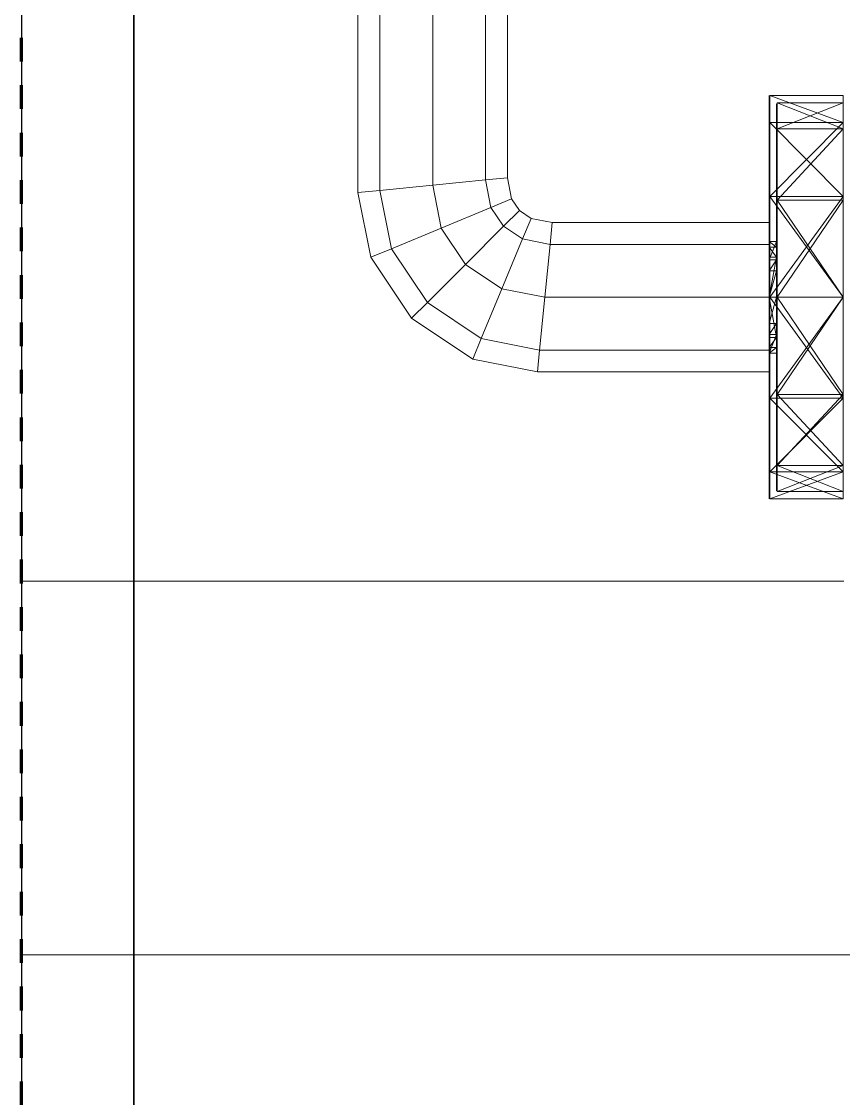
# Model space of a CAD drawing. Header units: millimetres. Extents: x -5300 to 98858, y -5196 to 93886.
# Drawn here: x 27335 to 27444.9, y 50180.8 to 50324.9 of the extents above; entities that cross this region are included whole.
import ezdxf

# ---------------------------------------------------------------- set-up
doc = ezdxf.new("R2010")
doc.units = ezdxf.units.MM
doc.linetypes.add('Штрих', pattern=[6.35, 3.175, -3.175])
doc.linetypes.add('Штрих_2_', pattern=[6.35, 3.175, -3.175])
for name, color, linetype, lineweight, true_color in [('_Разделитель помещений_', 4, 'Штрих', 70, 0x00ffff), ('Двери', 7, 'Continuous', 18, 0x7f7f7f), ('Обобщенные модели', 7, 'Continuous', 18, 0x7f7f7f), ('Стены', 7, 'Continuous', 18, 0x7f7f7f), ('Стены разрез', 7, 'Continuous', 50, 0x7f7f7f)]:
    doc.layers.add(name, color=color, linetype=linetype, lineweight=lineweight, true_color=true_color)

# ---------------------------------------------------------------- blocks, each defined once
blk = doc.blocks.new('СТВ_Перегородка_Кирпич 163996 - СТВ_Перегородка_Кирпич 2-247313-Подвал')
at = {"layer": 'Стены', "color": 254, "true_color": 0xd4d4d4}
blk.add_line((27350, 46650), (27350, 52500), dxfattribs=at)
blk = doc.blocks.new('СТВ_Перегородка_Кирпич 163996 - СТВ_Перегородка_Кирпич 163996-247310-Подвал')
at = {"layer": 'Стены', "color": 254, "true_color": 0xd4d4d4}
for p, q in [((27335, 50200), (27335, 51300)), ((27350, 50200), (27350, 51300)), ((27350, 51300), (27350, 50200)), ((27335, 50200), (27350, 50200)), ((27335, 50200), (27335, 50200)), ((27350, 50200), (27470, 50200)), ((27350, 50200), (27350, 50200)), ((27350, 50200), (27350, 50200))]:
    blk.add_line(p, q, dxfattribs=at)
at = {"layer": 'Стены разрез', "color": 254, "lineweight": 25, "true_color": 0xd4d4d4}
for p, q in [((27350, 52350), (27350, 46650)), ((27335, 52330), (27335, 49460)), ((27350, 49460), (27350, 52330))]:
    blk.add_line(p, q, dxfattribs=at)
blk.add_blockref('СТВ_Перегородка_Кирпич 163996 - СТВ_Перегородка_Кирпич 2-247313-Подвал', (0, 0))
blk = doc.blocks.new('Д-5 - Д-5-247359-Подвал')
at = {"layer": 'Двери', "color": 254, "true_color": 0xd4d4d4}
for p, q in [((27335, 51300), (27335, 50200)), ((27335, 50200), (27335, 51300)), ((27335, 50250), (27335, 51250)), ((27335, 51250), (27335, 50250)), ((27380, 50302.02), (27380, 50383.98)), ((27380, 50383.98), (27380, 50302.02)), ((27382.93, 50383.7), (27382.93, 50302.3)), ((27382.93, 50302.3), (27382.93, 50383.7)), ((27382.93, 50302.3), (27382.93, 50383.7)), ((27382.93, 50383.7), (27382.93, 50302.3)), ((27390, 50383), (27390, 50303)), ((27390, 50303), (27390, 50383)), ((27390, 50303), (27390, 50383)), ((27390, 50383), (27390, 50303)), ((27397.07, 50382.3), (27397.07, 50303.7)), ((27397.07, 50303.7), (27397.07, 50382.3)), ((27397.07, 50303.7), (27397.07, 50382.3)), ((27397.07, 50382.3), (27397.07, 50303.7)), ((27400, 50382.02), (27400, 50303.98)), ((27400, 50303.98), (27400, 50382.02)), ((27435, 50311.38), (27435, 50315)), ((27435, 50315), (27435, 50311.38)), ((27435, 50301.5), (27435, 50315)), ((27435, 50311.3), (27435, 50314.9)), ((27435, 50314.9), (27435, 50311.3)), ((27435, 50293), (27435, 50314.9)), ((27435, 50293), (27435, 50314.9)), ((27435, 50314.9), (27435, 50293)), ((27435.1, 50311.38), (27435.1, 50315)), ((27435.1, 50315), (27435.1, 50311.38)), ((27444.9, 50315), (27435.1, 50315)), ((27444.9, 50311.38), (27435.1, 50315)), ((27435.1, 50315), (27444.9, 50311.38)), ((27435.1, 50311.38), (27435.1, 50315)), ((27435.1, 50315), (27435.1, 50311.38)), ((27444.9, 50315), (27435.1, 50315)), ((27444.9, 50311.38), (27435.1, 50315)), ((27435.1, 50315), (27444.9, 50311.38)), ((27444.9, 50311.38), (27444.9, 50315)), ((27444.9, 50315), (27444.9, 50311.38)), ((27444.9, 50311.38), (27444.9, 50315)), ((27444.9, 50315), (27444.9, 50311.38)), ((27436, 50310.43), (27436, 50313.9)), ((27436, 50310.43), (27436, 50313.9)), ((27436, 50293), (27436, 50313.9)), ((27436, 50293), (27436, 50313.9)), ((27436, 50293), (27436, 50313.9)), ((27436.1, 50310.52), (27436.1, 50314)), ((27436.1, 50310.52), (27436.1, 50314)), ((27444.9, 50314), (27436.1, 50314)), ((27436.1, 50310.52), (27444.9, 50314)), ((27444.9, 50310.52), (27436.1, 50314)), ((27444.9, 50310.52), (27444.9, 50314)), ((27444.9, 50310.52), (27444.9, 50314)), ((27435, 50301.5), (27435, 50311.38)), ((27435, 50311.38), (27435, 50301.5)), ((27435, 50301.5), (27435, 50311.38)), ((27435, 50301.45), (27435, 50311.3)), ((27435, 50311.3), (27435, 50301.45)), ((27435, 50295.47), (27435, 50311.3)), ((27435, 50294.72), (27435, 50311.3)), ((27435, 50311.3), (27435, 50293)), ((27435, 50293), (27435, 50311.3)), ((27435, 50293), (27435, 50311.3)), ((27435.1, 50311.38), (27435.1, 50301.5)), ((27435.1, 50311.38), (27435.1, 50301.5)), ((27444.9, 50311.38), (27435.1, 50311.38)), ((27444.9, 50311.38), (27435.1, 50301.5)), ((27444.9, 50311.38), (27435.1, 50311.38)), ((27435.1, 50311.38), (27444.9, 50301.5)), ((27435.1, 50301.5), (27435.1, 50311.38)), ((27435.1, 50311.38), (27435.1, 50301.5)), ((27444.9, 50301.5), (27435.1, 50311.38)), ((27444.9, 50311.38), (27435.1, 50311.38)), ((27444.9, 50311.38), (27435.1, 50311.38)), ((27435.1, 50311.38), (27444.9, 50301.5)), ((27436, 50310.43), (27436, 50300.95)), ((27436, 50300.95), (27436, 50310.43)), ((27436, 50295.47), (27436, 50310.43)), ((27436, 50294.72), (27436, 50310.43)), ((27436, 50293), (27436, 50310.43)), ((27436, 50293), (27436, 50310.43)), ((27436, 50293), (27436, 50310.43)), ((27436.1, 50310.52), (27436.1, 50301)), ((27436.1, 50301), (27436.1, 50310.52)), ((27436.1, 50310.52), (27444.9, 50310.52)), ((27444.9, 50310.52), (27436.1, 50301)), ((27436.1, 50301), (27444.9, 50310.52)), ((27444.9, 50310.52), (27436.1, 50310.52)), ((27444.9, 50311.38), (27444.9, 50301.5)), ((27444.9, 50311.38), (27444.9, 50301.5)), ((27444.9, 50301.5), (27444.9, 50311.38)), ((27444.9, 50311.38), (27444.9, 50301.5)), ((27444.9, 50310.52), (27444.9, 50301)), ((27444.9, 50301), (27444.9, 50310.52)), ((27390, 50303), (27397.07, 50303.7)), ((27397.07, 50303.7), (27390, 50303)), ((27397.07, 50303.7), (27390, 50303)), ((27390, 50303), (27397.07, 50303.7)), ((27397.07, 50303.7), (27400, 50303.98)), ((27400, 50303.98), (27397.07, 50303.7)), ((27400, 50303.98), (27397.07, 50303.7)), ((27397.07, 50303.7), (27400, 50303.98)), ((27397.07, 50303.7), (27397.8, 50300.02)), ((27397.8, 50300.02), (27397.07, 50303.7)), ((27397.8, 50300.02), (27397.07, 50303.7)), ((27397.07, 50303.7), (27397.8, 50300.02)), ((27400, 50303.98), (27400.56, 50301.16)), ((27400.56, 50301.16), (27400, 50303.98)), ((27380, 50302.02), (27382.93, 50302.3)), ((27382.93, 50302.3), (27380, 50302.02)), ((27382.93, 50302.3), (27380, 50302.02)), ((27380, 50302.02), (27382.93, 50302.3)), ((27381.72, 50293.36), (27380, 50302.02)), ((27380, 50302.02), (27381.72, 50293.36)), ((27382.93, 50302.3), (27390, 50303)), ((27390, 50303), (27382.93, 50302.3)), ((27390, 50303), (27382.93, 50302.3)), ((27382.93, 50302.3), (27390, 50303)), ((27382.93, 50302.3), (27384.48, 50294.5)), ((27384.48, 50294.5), (27382.93, 50302.3)), ((27384.48, 50294.5), (27382.93, 50302.3)), ((27382.93, 50302.3), (27384.48, 50294.5)), ((27390, 50303), (27391.14, 50297.26)), ((27391.14, 50297.26), (27390, 50303)), ((27391.14, 50297.26), (27390, 50303)), ((27390, 50303), (27391.14, 50297.26)), ((27397.8, 50300.02), (27400.56, 50301.16)), ((27400.56, 50301.16), (27397.8, 50300.02)), ((27400.56, 50301.16), (27397.8, 50300.02)), ((27397.8, 50300.02), (27400.56, 50301.16)), ((27400.56, 50301.16), (27401.6, 50299.6)), ((27401.6, 50299.6), (27400.56, 50301.16)), ((27435, 50288), (27435, 50301.5)), ((27435, 50301.5), (27435, 50288)), ((27435, 50301.5), (27435, 50301.5)), ((27435, 50301.5), (27435, 50274.5)), ((27435, 50301.5), (27435, 50274.5)), ((27435, 50301.5), (27435, 50274.5)), ((27435, 50301.45), (27435, 50288)), ((27435, 50301.45), (27435, 50288)), ((27435, 50294.72), (27435, 50301.45)), ((27435, 50301.45), (27435, 50293.38)), ((27435, 50293), (27435, 50301.45)), ((27435, 50293), (27435, 50301.45)), ((27435, 50301.45), (27435, 50291.53)), ((27435.1, 50301.5), (27435.1, 50288)), ((27435.1, 50301.5), (27435.1, 50288)), ((27435.1, 50301.5), (27444.9, 50301.5)), ((27435.1, 50301.5), (27444.9, 50288)), ((27444.9, 50301.5), (27435.1, 50301.5)), ((27444.9, 50301.5), (27435.1, 50288)), ((27435.1, 50288), (27435.1, 50301.5)), ((27435.1, 50301.5), (27435.1, 50288)), ((27444.9, 50288), (27435.1, 50301.5)), ((27444.9, 50301.5), (27435.1, 50301.5)), ((27444.9, 50301.5), (27435.1, 50301.5)), ((27444.9, 50301.5), (27435.1, 50288)), ((27436, 50300.95), (27436, 50288)), ((27436, 50288), (27436, 50300.95)), ((27436, 50294.72), (27436, 50300.95)), ((27436, 50293.38), (27436, 50300.95)), ((27436, 50293), (27436, 50300.95)), ((27436, 50293), (27436, 50300.95)), ((27436, 50291.53), (27436, 50300.95)), ((27436.1, 50301), (27436.1, 50288)), ((27436.1, 50288), (27436.1, 50301)), ((27444.9, 50301), (27436.1, 50301)), ((27444.9, 50301), (27436.1, 50288)), ((27444.9, 50288), (27436.1, 50301)), ((27444.9, 50301), (27436.1, 50301)), ((27444.9, 50301.5), (27444.9, 50288)), ((27444.9, 50301.5), (27444.9, 50288)), ((27444.9, 50288), (27444.9, 50301.5)), ((27444.9, 50301.5), (27444.9, 50288)), ((27444.9, 50301), (27444.9, 50288)), ((27444.9, 50288), (27444.9, 50301)), ((27391.14, 50297.26), (27397.8, 50300.02)), ((27397.8, 50300.02), (27391.14, 50297.26)), ((27397.8, 50300.02), (27391.14, 50297.26)), ((27391.14, 50297.26), (27397.8, 50300.02)), ((27397.8, 50300.02), (27399.49, 50297.49)), ((27399.49, 50297.49), (27397.8, 50300.02)), ((27399.49, 50297.49), (27397.8, 50300.02)), ((27397.8, 50300.02), (27399.49, 50297.49)), ((27399.49, 50297.49), (27401.6, 50299.6)), ((27401.6, 50299.6), (27399.49, 50297.49)), ((27401.6, 50299.6), (27399.49, 50297.49)), ((27399.49, 50297.49), (27401.6, 50299.6)), ((27401.6, 50299.6), (27403.16, 50298.56)), ((27403.16, 50298.56), (27401.6, 50299.6)), ((27394.39, 50292.39), (27399.49, 50297.49)), ((27399.49, 50297.49), (27394.39, 50292.39)), ((27399.49, 50297.49), (27394.39, 50292.39)), ((27394.39, 50292.39), (27399.49, 50297.49)), ((27399.49, 50297.49), (27402.02, 50295.8)), ((27402.02, 50295.8), (27399.49, 50297.49)), ((27402.02, 50295.8), (27399.49, 50297.49)), ((27399.49, 50297.49), (27402.02, 50295.8)), ((27402.02, 50295.8), (27403.16, 50298.56)), ((27403.16, 50298.56), (27402.02, 50295.8)), ((27403.16, 50298.56), (27402.02, 50295.8)), ((27402.02, 50295.8), (27403.16, 50298.56)), ((27403.16, 50298.56), (27405.98, 50298)), ((27405.98, 50298), (27403.16, 50298.56)), ((27405.7, 50295.07), (27405.98, 50298)), ((27405.98, 50298), (27405.7, 50295.07)), ((27405.98, 50298), (27405.7, 50295.07)), ((27405.7, 50295.07), (27405.98, 50298)), ((27405.98, 50298), (27435, 50298)), ((27435, 50298), (27405.98, 50298)), ((27435, 50298), (27435, 50295.07)), ((27435, 50295.07), (27435, 50298)), ((27384.48, 50294.5), (27391.14, 50297.26)), ((27391.14, 50297.26), (27384.48, 50294.5)), ((27391.14, 50297.26), (27384.48, 50294.5)), ((27384.48, 50294.5), (27391.14, 50297.26)), ((27391.14, 50297.26), (27394.39, 50292.39)), ((27394.39, 50292.39), (27391.14, 50297.26)), ((27394.39, 50292.39), (27391.14, 50297.26)), ((27391.14, 50297.26), (27394.39, 50292.39)), ((27381.72, 50293.36), (27384.48, 50294.5)), ((27384.48, 50294.5), (27381.72, 50293.36)), ((27384.48, 50294.5), (27381.72, 50293.36)), ((27381.72, 50293.36), (27384.48, 50294.5)), ((27384.48, 50294.5), (27389.3, 50287.3)), ((27389.3, 50287.3), (27384.48, 50294.5)), ((27389.3, 50287.3), (27384.48, 50294.5)), ((27384.48, 50294.5), (27389.3, 50287.3)), ((27399.26, 50289.14), (27402.02, 50295.8)), ((27402.02, 50295.8), (27399.26, 50289.14)), ((27402.02, 50295.8), (27399.26, 50289.14)), ((27399.26, 50289.14), (27402.02, 50295.8)), ((27402.02, 50295.8), (27405.7, 50295.07)), ((27405.7, 50295.07), (27402.02, 50295.8)), ((27405.7, 50295.07), (27402.02, 50295.8)), ((27402.02, 50295.8), (27405.7, 50295.07)), ((27405, 50288), (27405.7, 50295.07)), ((27405.7, 50295.07), (27405, 50288)), ((27405.7, 50295.07), (27405, 50288)), ((27405, 50288), (27405.7, 50295.07)), ((27405.7, 50295.07), (27435, 50295.07)), ((27435, 50295.07), (27405.7, 50295.07)), ((27435, 50295.07), (27405.7, 50295.07)), ((27405.7, 50295.07), (27435, 50295.07)), ((27435, 50295.47), (27435, 50294.72)), ((27435, 50295.47), (27435, 50293)), ((27435, 50295.47), (27436, 50295.47)), ((27435, 50295.47), (27435, 50293)), ((27435, 50295.47), (27436, 50294.72)), ((27435, 50293), (27436, 50295.47)), ((27435, 50295.07), (27435, 50288)), ((27435, 50288), (27435, 50295.07)), ((27435, 50294.72), (27435, 50293.38)), ((27435, 50294.72), (27436, 50294.72)), ((27435, 50294.72), (27436, 50293.38)), ((27436, 50295.47), (27436, 50294.72)), ((27436, 50295.47), (27436, 50293)), ((27436, 50295.47), (27436, 50293)), ((27436, 50294.72), (27436, 50293.38)), ((27387.18, 50285.18), (27381.72, 50293.36)), ((27381.72, 50293.36), (27387.18, 50285.18)), ((27435, 50293.38), (27435, 50288)), ((27436, 50293.38), (27435, 50293.38)), ((27436, 50293.38), (27435, 50288)), ((27435, 50293.38), (27435, 50288)), ((27435, 50293), (27436, 50293)), ((27435, 50293), (27436, 50293)), ((27435, 50293), (27435, 50291.53)), ((27435, 50293), (27435, 50293)), ((27435, 50293), (27435, 50293)), ((27435, 50293), (27436, 50293)), ((27435, 50293), (27436, 50293)), ((27435, 50293), (27436, 50293)), ((27435, 50293), (27435, 50293)), ((27435, 50293), (27436, 50293)), ((27435, 50293), (27436, 50293)), ((27435, 50293), (27435, 50293)), ((27435, 50293), (27436, 50293)), ((27435, 50293), (27436, 50293)), ((27435, 50293), (27435, 50293)), ((27435, 50293), (27436, 50293)), ((27435, 50293), (27436, 50293)), ((27436, 50293), (27435, 50291.53)), ((27436, 50293.38), (27436, 50288)), ((27436, 50293.38), (27436, 50288)), ((27436, 50293), (27436, 50291.53)), ((27436, 50293), (27436, 50293)), ((27436, 50293), (27436, 50293)), ((27436, 50293), (27436, 50293)), ((27436, 50293), (27436, 50293)), ((27436, 50293), (27436, 50293)), ((27389.3, 50287.3), (27394.39, 50292.39)), ((27394.39, 50292.39), (27389.3, 50287.3)), ((27394.39, 50292.39), (27389.3, 50287.3)), ((27389.3, 50287.3), (27394.39, 50292.39)), ((27394.39, 50292.39), (27399.26, 50289.14)), ((27399.26, 50289.14), (27394.39, 50292.39)), ((27399.26, 50289.14), (27394.39, 50292.39)), ((27394.39, 50292.39), (27399.26, 50289.14)), ((27435, 50288), (27435, 50291.53)), ((27435, 50288), (27435, 50291.53)), ((27435, 50288), (27436, 50291.53)), ((27435, 50291.53), (27436, 50291.53)), ((27436, 50291.53), (27436, 50288)), ((27436, 50291.53), (27436, 50288)), ((27396.5, 50282.48), (27399.26, 50289.14)), ((27399.26, 50289.14), (27396.5, 50282.48)), ((27399.26, 50289.14), (27396.5, 50282.48)), ((27396.5, 50282.48), (27399.26, 50289.14)), ((27399.26, 50289.14), (27405, 50288)), ((27405, 50288), (27399.26, 50289.14)), ((27405, 50288), (27399.26, 50289.14)), ((27399.26, 50289.14), (27405, 50288)), ((27387.18, 50285.18), (27389.3, 50287.3)), ((27389.3, 50287.3), (27387.18, 50285.18)), ((27389.3, 50287.3), (27387.18, 50285.18)), ((27387.18, 50285.18), (27389.3, 50287.3)), ((27389.3, 50287.3), (27396.5, 50282.48)), ((27396.5, 50282.48), (27389.3, 50287.3)), ((27396.5, 50282.48), (27389.3, 50287.3)), ((27389.3, 50287.3), (27396.5, 50282.48)), ((27404.3, 50280.93), (27405, 50288)), ((27405, 50288), (27404.3, 50280.93)), ((27405, 50288), (27404.3, 50280.93)), ((27404.3, 50280.93), (27405, 50288)), ((27405, 50288), (27435, 50288)), ((27435, 50288), (27405, 50288)), ((27435, 50288), (27405, 50288)), ((27405, 50288), (27435, 50288)), ((27435, 50288), (27435, 50274.55)), ((27435, 50288), (27435, 50274.55)), ((27435, 50288), (27435, 50282.62)), ((27435, 50288), (27435, 50284.47)), ((27435, 50288), (27435, 50288)), ((27435, 50288), (27436, 50288)), ((27435, 50288), (27436, 50282.62)), ((27435, 50288), (27435, 50282.62)), ((27435, 50288), (27435, 50288)), ((27435, 50288), (27435, 50284.47)), ((27435, 50288), (27436, 50288)), ((27436, 50288), (27435, 50284.47)), ((27435, 50288), (27435, 50274.5)), ((27435, 50288), (27435, 50274.5)), ((27435, 50288), (27435, 50280.93)), ((27435, 50280.93), (27435, 50288)), ((27435.1, 50288), (27435.1, 50274.5)), ((27435.1, 50288), (27435.1, 50274.5)), ((27435.1, 50288), (27444.9, 50288)), ((27435.1, 50288), (27444.9, 50274.5)), ((27444.9, 50288), (27435.1, 50288)), ((27444.9, 50288), (27435.1, 50274.5)), ((27435.1, 50274.5), (27435.1, 50288)), ((27435.1, 50288), (27435.1, 50274.5)), ((27444.9, 50274.5), (27435.1, 50288)), ((27444.9, 50288), (27435.1, 50288)), ((27444.9, 50288), (27435.1, 50288)), ((27444.9, 50288), (27435.1, 50274.5)), ((27436, 50288), (27436, 50275.05)), ((27436, 50288), (27436, 50275.05)), ((27436, 50288), (27436, 50282.62)), ((27436, 50288), (27436, 50284.47)), ((27436, 50288), (27436, 50288)), ((27436, 50288), (27436, 50282.62)), ((27436, 50288), (27436, 50288)), ((27436, 50288), (27436, 50284.47)), ((27436.1, 50288), (27436.1, 50275)), ((27436.1, 50288), (27436.1, 50275)), ((27444.9, 50288), (27436.1, 50288)), ((27444.9, 50288), (27436.1, 50275)), ((27436.1, 50288), (27444.9, 50288)), ((27436.1, 50288), (27444.9, 50275)), ((27444.9, 50288), (27444.9, 50274.5)), ((27444.9, 50288), (27444.9, 50275)), ((27444.9, 50288), (27444.9, 50274.5)), ((27444.9, 50288), (27444.9, 50275)), ((27444.9, 50274.5), (27444.9, 50288)), ((27444.9, 50288), (27444.9, 50274.5)), ((27395.36, 50279.72), (27387.18, 50285.18)), ((27387.18, 50285.18), (27395.36, 50279.72)), ((27435, 50283), (27435, 50284.47)), ((27435, 50274.55), (27435, 50284.47)), ((27435, 50283), (27436, 50284.47)), ((27435, 50284.47), (27436, 50284.47)), ((27436, 50284.47), (27436, 50283)), ((27436, 50275.05), (27436, 50284.47)), ((27435, 50280.53), (27435, 50283)), ((27435, 50283), (27436, 50283)), ((27435, 50283), (27436, 50283)), ((27435, 50280.53), (27435, 50283)), ((27435, 50280.53), (27436, 50283)), ((27435, 50283), (27435, 50283)), ((27435, 50283), (27435, 50264.7)), ((27435, 50283), (27436, 50283)), ((27435, 50283), (27436, 50283)), ((27435, 50283), (27435, 50283)), ((27435, 50283), (27435, 50261.1)), ((27435, 50274.55), (27435, 50283)), ((27435, 50274.55), (27435, 50283)), ((27435, 50283), (27435, 50283)), ((27435, 50283), (27436, 50283)), ((27435, 50283), (27436, 50283)), ((27435, 50283), (27436, 50283)), ((27435, 50283), (27435, 50283)), ((27435, 50283), (27435, 50264.7)), ((27436, 50283), (27435, 50283)), ((27436, 50283), (27435, 50283)), ((27436, 50283), (27435, 50283)), ((27436, 50283), (27435, 50283)), ((27435, 50283), (27435, 50283)), ((27435, 50283), (27435, 50261.1)), ((27435, 50283), (27435, 50264.7)), ((27435, 50283), (27435, 50261.1)), ((27436, 50280.53), (27436, 50283)), ((27436, 50280.53), (27436, 50283)), ((27436, 50275.05), (27436, 50283)), ((27436, 50275.05), (27436, 50283)), ((27436, 50283), (27436, 50283)), ((27436, 50283), (27436, 50283)), ((27436, 50283), (27436, 50265.57)), ((27436, 50265.57), (27436, 50283)), ((27436, 50283), (27436, 50283)), ((27436, 50283), (27436, 50283)), ((27436, 50283), (27436, 50262.1)), ((27436, 50283), (27436, 50283)), ((27436, 50283), (27436, 50262.1)), ((27436, 50283), (27436, 50265.57)), ((27436, 50283), (27436, 50262.1)), ((27395.36, 50279.72), (27396.5, 50282.48)), ((27396.5, 50282.48), (27395.36, 50279.72)), ((27396.5, 50282.48), (27395.36, 50279.72)), ((27395.36, 50279.72), (27396.5, 50282.48)), ((27396.5, 50282.48), (27404.3, 50280.93)), ((27404.3, 50280.93), (27396.5, 50282.48)), ((27404.3, 50280.93), (27396.5, 50282.48)), ((27396.5, 50282.48), (27404.3, 50280.93)), ((27435, 50282.62), (27435, 50281.28)), ((27435, 50282.62), (27435, 50274.55)), ((27435, 50282.62), (27436, 50282.62)), ((27435, 50281.28), (27436, 50282.62)), ((27436, 50282.62), (27436, 50281.28)), ((27436, 50282.62), (27436, 50275.05)), ((27404.02, 50278), (27404.3, 50280.93)), ((27404.3, 50280.93), (27404.02, 50278)), ((27404.3, 50280.93), (27404.02, 50278)), ((27404.02, 50278), (27404.3, 50280.93)), ((27404.3, 50280.93), (27435, 50280.93)), ((27435, 50280.93), (27404.3, 50280.93)), ((27435, 50280.93), (27404.3, 50280.93)), ((27404.3, 50280.93), (27435, 50280.93)), ((27435, 50281.28), (27435, 50280.53)), ((27435, 50281.28), (27435, 50274.55)), ((27435, 50281.28), (27436, 50281.28)), ((27435, 50281.28), (27435, 50264.7)), ((27436, 50281.28), (27435, 50280.53)), ((27435, 50280.93), (27435, 50278)), ((27435, 50278), (27435, 50280.93)), ((27436, 50280.53), (27435, 50280.53)), ((27435, 50280.53), (27435, 50264.7)), ((27436, 50281.28), (27436, 50280.53)), ((27436, 50275.05), (27436, 50281.28)), ((27436, 50281.28), (27436, 50265.57)), ((27436, 50280.53), (27436, 50265.57)), ((27404.02, 50278), (27395.36, 50279.72)), ((27395.36, 50279.72), (27404.02, 50278)), ((27435, 50278), (27404.02, 50278)), ((27404.02, 50278), (27435, 50278)), ((27435, 50274.55), (27435, 50264.7)), ((27435, 50274.55), (27435, 50264.7)), ((27435, 50274.5), (27435, 50264.62)), ((27435, 50264.62), (27435, 50274.5)), ((27435, 50274.5), (27435, 50274.5)), ((27435, 50264.62), (27435, 50274.5)), ((27435, 50261), (27435, 50274.5)), ((27435.1, 50274.5), (27435.1, 50264.62)), ((27435.1, 50274.5), (27435.1, 50264.62)), ((27435.1, 50274.5), (27444.9, 50274.5)), ((27444.9, 50274.5), (27435.1, 50264.62)), ((27444.9, 50274.5), (27435.1, 50274.5)), ((27435.1, 50274.5), (27444.9, 50264.62)), ((27435.1, 50274.5), (27435.1, 50264.62)), ((27435.1, 50274.5), (27435.1, 50264.62)), ((27435.1, 50274.5), (27444.9, 50274.5)), ((27435.1, 50274.5), (27444.9, 50264.62)), ((27444.9, 50274.5), (27435.1, 50274.5)), ((27435.1, 50274.5), (27444.9, 50264.62)), ((27436, 50275.05), (27436, 50265.57)), ((27436, 50275.05), (27436, 50265.57)), ((27436.1, 50275), (27436.1, 50265.49)), ((27436.1, 50275), (27436.1, 50265.49)), ((27444.9, 50275), (27436.1, 50275)), ((27444.9, 50275), (27436.1, 50265.49)), ((27436.1, 50275), (27444.9, 50275)), ((27436.1, 50275), (27444.9, 50265.49)), ((27444.9, 50275), (27444.9, 50265.49)), ((27444.9, 50275), (27444.9, 50265.49)), ((27444.9, 50274.5), (27444.9, 50264.62)), ((27444.9, 50274.5), (27444.9, 50264.62)), ((27444.9, 50274.5), (27444.9, 50264.62)), ((27444.9, 50274.5), (27444.9, 50264.62)), ((27435, 50264.7), (27435, 50261.1)), ((27435, 50261.1), (27435, 50264.7)), ((27435, 50264.62), (27435, 50261)), ((27435, 50261), (27435, 50264.62)), ((27435.1, 50264.62), (27435.1, 50261)), ((27435.1, 50261), (27435.1, 50264.62)), ((27435.1, 50264.62), (27444.9, 50264.62)), ((27435.1, 50264.62), (27444.9, 50261)), ((27435.1, 50261), (27444.9, 50264.62)), ((27444.9, 50264.62), (27435.1, 50264.62)), ((27435.1, 50264.62), (27435.1, 50261)), ((27435.1, 50261), (27435.1, 50264.62)), ((27435.1, 50264.62), (27444.9, 50264.62)), ((27435.1, 50264.62), (27444.9, 50261)), ((27435.1, 50261), (27444.9, 50264.62)), ((27444.9, 50264.62), (27435.1, 50264.62)), ((27436, 50265.57), (27436, 50262.1)), ((27436, 50265.57), (27436, 50262.1)), ((27436.1, 50265.49), (27436.1, 50262)), ((27436.1, 50265.49), (27436.1, 50262)), ((27444.9, 50265.49), (27436.1, 50265.49)), ((27444.9, 50265.49), (27436.1, 50262)), ((27436.1, 50265.49), (27444.9, 50265.49)), ((27436.1, 50265.49), (27444.9, 50262)), ((27444.9, 50265.49), (27444.9, 50262)), ((27444.9, 50265.49), (27444.9, 50262)), ((27444.9, 50264.62), (27444.9, 50261)), ((27444.9, 50261), (27444.9, 50264.62)), ((27444.9, 50264.62), (27444.9, 50261)), ((27444.9, 50261), (27444.9, 50264.62)), ((27444.9, 50262), (27436.1, 50262)), ((27435.1, 50261), (27444.9, 50261)), ((27435.1, 50261), (27444.9, 50261)), ((27445, 50250), (27335, 50250)), ((27335, 50250), (27335, 50250)), ((27335, 50250), (27445, 50250)), ((27335, 50200), (27335, 50250)), ((27335, 50250), (27445, 50250)), ((27335, 50250), (27335, 50200)), ((27335, 50200), (27335, 50250)), ((27335, 50250), (27335, 50250)), ((27445, 50250), (27335, 50250)), ((27335, 50250), (27335, 50200)), ((27335, 50200), (27335, 50250)), ((27335, 50250), (27445, 50250)), ((27445, 50250), (27335, 50250)), ((27335, 50250), (27335, 50200)), ((27485, 50200), (27335, 50200)), ((27335, 50200), (27335, 50200)), ((27335, 50200), (27485, 50200)), ((27485, 50200), (27335, 50200)), ((27335, 50200), (27335, 50200)), ((27335, 50200), (27485, 50200)), ((27335, 50200), (27485, 50200)), ((27485, 50200), (27335, 50200)), ((27335, 50200), (27335, 50200)), ((27335, 50200), (27485, 50200)), ((27485, 50200), (27335, 50200)), ((27335, 50200), (27335, 50200))]:
    blk.add_line(p, q, dxfattribs=at)
blk = doc.blocks.new('Д-5 - Д-5-247363-Подвал')
blk.add_blockref('Д-5 - Д-5-247359-Подвал', (0, 0))
blk = doc.blocks.new('ПОТ-1_3_1 244299 - ПОТ-1_3_1 244299-249922-Подвал')
at = {"layer": 'Обобщенные модели', "color": 254, "true_color": 0xd4d4d4}
for p, q in [((27335, 49475), (27335, 52330)), ((27335, 52330), (27335, 49475))]:
    blk.add_line(p, q, dxfattribs=at)

msp = doc.modelspace()

# ---------------------------------------------------------------- linework, layer by layer
at = {"layer": '_Разделитель помещений_', "color": 131, "linetype": 'Штрих_2_', "true_color": 0xaaffff}
msp.add_line((27335, 49475), (27335, 52330), dxfattribs=at)

# ---------------------------------------------------------------- block references
at = {"layer": 'Двери', "color": 254, "true_color": 0xd4d4d4}
msp.add_blockref('Д-5 - Д-5-247363-Подвал', (0, 0), dxfattribs=at)
at = {"layer": 'Обобщенные модели', "color": 254, "true_color": 0xd4d4d4}
msp.add_blockref('ПОТ-1_3_1 244299 - ПОТ-1_3_1 244299-249922-Подвал', (0, 0), dxfattribs=at)
at = {"layer": 'Стены', "color": 254, "true_color": 0xd4d4d4}
msp.add_blockref('СТВ_Перегородка_Кирпич 163996 - СТВ_Перегородка_Кирпич 163996-247310-Подвал', (0, 0), dxfattribs=at)

doc.saveas('drawing.dxf')
